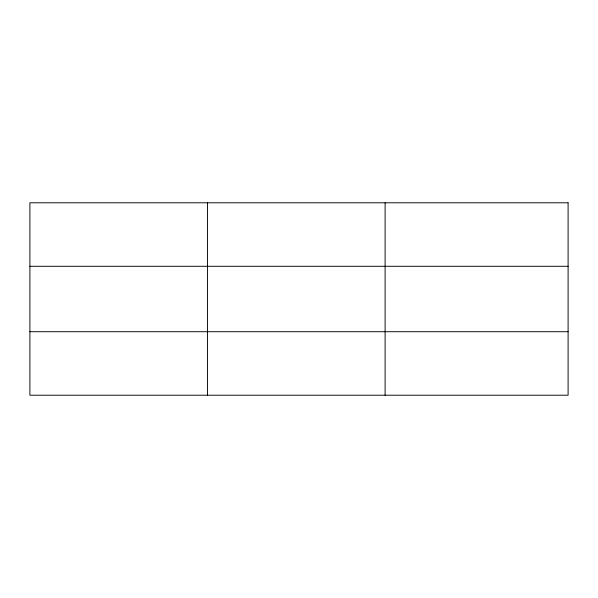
<?xml version="1.0" encoding="UTF-8"?>
<svg xmlns="http://www.w3.org/2000/svg" width="598" height="598" viewBox="0 0 598 598"><rect width="100%" height="100%" fill="white"/><g stroke="black" fill="none" stroke-linecap="round" stroke-linejoin="round"><path stroke-width="0.9" d="M207.506 202.789L207.506 395.211M385.112 202.789L385.112 395.211M29.9 266.289L568.1 266.289M29.9 331.711L568.1 331.711M568.1 202.789L568.1 395.211L29.9 395.211L29.9 202.789L568.1 202.789"/></g></svg>
